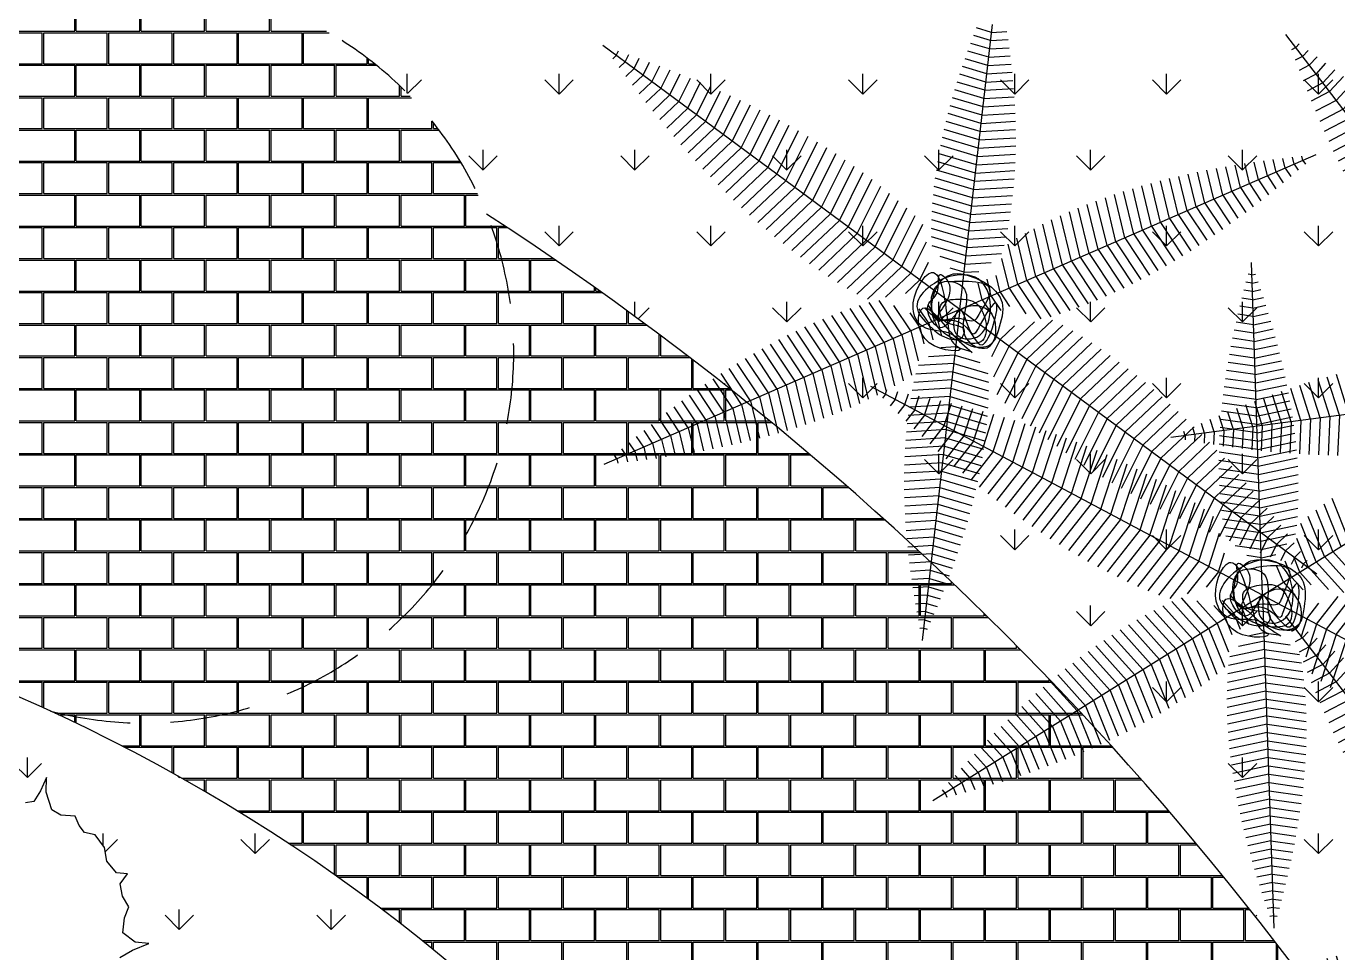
# Model space of a CAD drawing. Header units: millimetres. Extents: x 5728 to 12128, y -948 to 8052.
# Drawn here: x 7902 to 8522, y 348 to 786 of the extents above; entities that cross this region are included whole.
import ezdxf

# ---------------------------------------------------------------- set-up
doc = ezdxf.new("R2010")
doc.units = ezdxf.units.MM
doc.header["$MEASUREMENT"] = 0
doc.linetypes.add('DASHED', pattern=[19.05, 12.7, -6.35])
for name, color, linetype in [('003 - 0.250 Color', 3, 'Continuous'), ('005 - 0.350 Color', 5, 'Continuous'), ('030 - 0.500 Color', 30, 'Continuous'), ('084 - 0.250 Color', 84, 'Continuous'), ('104 - 0.250 Color', 104, 'Continuous'), ('252 - 0.150 Color', 252, 'Continuous')]:
    doc.layers.add(name, color=color, linetype=linetype)
pattern_1 = [(90, (0, 0), (-35.921, 35.921), [9.525, -62.317]), (45, (0, 0), (-35.92102, 35.92102), [9.525, -41.275]), (135, (0, 0), (-35.92102, -35.92102), [9.525, -41.275])]
pattern_2 = [(0, (0, 0), (15.36, 15.36), [30, -0.72]), (0, (-15.36, 0.72), (15.36, 15.36), [30, -0.72]), (90, (0, 0), (-15.36, 15.36), [-16.08, 14.64]), (90, (-0.72, 0), (-15.36, 15.36), [-16.08, 14.64])]

# ---------------------------------------------------------------- blocks, each defined once
blk = doc.blocks.new('Coqueiro')
at = {"layer": '104 - 0.250 Color', "ltscale": 2.5}
for p, q in [((27820.34, 18554.03), (27820.34, 18694.03)), ((27820.34, 18554.03), (27714.25, 18615.28)), ((27820.34, 18554.03), (27911.27, 18606.53)), ((27905.61, 18603.26), (27904.95, 18605.09)), ((27907.89, 18604.57), (27907.49, 18605.67)), ((27891.97, 18595.39), (27889.85, 18601.22)), ((27894.25, 18596.7), (27892.35, 18601.92)), ((27896.52, 18598.01), (27894.85, 18602.59)), ((27898.79, 18599.32), (27897.36, 18603.25)), ((27901.07, 18600.64), (27899.88, 18603.88)), ((27903.34, 18601.95), (27902.41, 18604.5)), ((27903.34, 18601.95), (27905.08, 18599.87)), ((27905.61, 18603.26), (27906.87, 18601.77)), ((27907.89, 18604.57), (27908.64, 18603.68)), ((27880.61, 18588.82), (27877.5, 18597.35)), ((27882.88, 18590.14), (27879.95, 18598.18)), ((27885.15, 18591.45), (27882.41, 18598.98)), ((27887.43, 18592.76), (27884.88, 18599.75)), ((27889.7, 18594.07), (27887.36, 18600.5)), ((27894.25, 18596.7), (27897.82, 18592.44)), ((27896.52, 18598.01), (27899.66, 18594.28)), ((27898.79, 18599.32), (27901.48, 18596.12)), ((27901.07, 18600.64), (27903.29, 18597.99)), ((27869.24, 18582.26), (27865.41, 18592.78)), ((27871.51, 18583.57), (27867.81, 18593.76)), ((27873.79, 18584.89), (27870.21, 18594.7)), ((27876.06, 18586.2), (27872.63, 18595.62)), ((27878.33, 18587.51), (27875.06, 18596.5)), ((27887.43, 18592.76), (27892.21, 18587.06)), ((27889.7, 18594.07), (27894.09, 18588.84)), ((27891.97, 18595.39), (27895.96, 18590.63)), ((27860.15, 18577.01), (27855.96, 18588.52)), ((27862.42, 18578.32), (27858.3, 18589.64)), ((27864.69, 18579.64), (27860.66, 18590.72)), ((27866.97, 18580.95), (27863.03, 18591.77)), ((27880.61, 18588.82), (27886.44, 18581.87)), ((27882.88, 18590.14), (27888.38, 18583.58)), ((27885.15, 18591.45), (27890.3, 18585.31)), ((27820.34, 18583.82), (27836.12, 18586.6)), ((27853.33, 18573.07), (27849.02, 18584.91)), ((27855.6, 18574.39), (27851.32, 18586.16)), ((27857.87, 18575.7), (27853.63, 18587.36)), ((27873.79, 18584.89), (27880.5, 18576.88)), ((27876.06, 18586.2), (27882.5, 18578.52)), ((27878.33, 18587.51), (27884.48, 18580.18)), ((27797.77, 18567.06), (27802.56, 18580.24)), ((27820.34, 18580.32), (27804.93, 18583.03)), ((27820.34, 18580.32), (27804.93, 18583.03)), ((27820.34, 18580.32), (27835.75, 18583.03)), ((27820.34, 18580.32), (27835.75, 18583.03)), ((27846.51, 18569.14), (27842.22, 18580.92)), ((27848.78, 18570.45), (27844.47, 18582.3)), ((27851.05, 18571.76), (27846.74, 18583.63)), ((27866.97, 18580.95), (27874.37, 18572.13)), ((27869.24, 18582.26), (27876.44, 18573.69)), ((27871.51, 18583.57), (27878.48, 18575.27)), ((27800.42, 18565.53), (27805.1, 18578.39)), ((27800.42, 18565.53), (27805.1, 18578.39)), ((27803.07, 18564), (27807.53, 18576.25)), ((27820.34, 18576.82), (27805.66, 18579.4)), ((27820.34, 18576.82), (27835.02, 18579.4)), ((27839.69, 18565.2), (27835.58, 18576.49)), ((27841.96, 18566.51), (27837.77, 18578.02)), ((27844.23, 18567.82), (27839.99, 18579.49)), ((27860.15, 18577.01), (27868.02, 18567.63)), ((27862.42, 18578.32), (27870.16, 18569.1)), ((27864.69, 18579.64), (27872.28, 18570.6)), ((27820.34, 18573.32), (27809.5, 18575.23)), ((27820.34, 18573.32), (27831.18, 18575.23)), ((27835.14, 18562.57), (27831.32, 18573.08)), ((27837.41, 18563.89), (27833.4, 18574.91)), ((27837.41, 18563.89), (27833.4, 18574.91)), ((27853.33, 18573.07), (27861.43, 18563.42)), ((27855.6, 18574.39), (27863.65, 18564.79)), ((27857.87, 18575.7), (27865.85, 18566.2)), ((27792.46, 18570.12), (27783.15, 18559.02)), ((27795.12, 18568.59), (27785.93, 18557.65)), ((27805.72, 18562.47), (27809.02, 18571.52)), ((27820.34, 18569.82), (27814.23, 18570.89)), ((27820.34, 18569.82), (27826.45, 18570.89)), ((27832.87, 18561.26), (27830.04, 18569.02)), ((27844.23, 18567.82), (27852.22, 18558.31)), ((27846.51, 18569.14), (27854.57, 18559.53)), ((27848.78, 18570.45), (27856.89, 18560.79)), ((27851.05, 18571.76), (27859.17, 18562.09)), ((27797.77, 18567.06), (27788.76, 18556.32)), ((27800.42, 18565.53), (27791.62, 18555.04)), ((27800.42, 18565.53), (27791.62, 18555.04)), ((27803.07, 18564), (27794.69, 18554.01)), ((27808.38, 18560.94), (27810.23, 18566.03)), ((27811.03, 18559.4), (27812.88, 18564.5)), ((27830.59, 18559.95), (27829, 18564.32)), ((27837.41, 18563.89), (27844.96, 18554.9)), ((27837.41, 18563.89), (27844.96, 18554.9)), ((27839.69, 18565.2), (27847.41, 18555.99)), ((27841.96, 18566.51), (27849.83, 18557.13)), ((27805.72, 18562.47), (27799.53, 18555.09)), ((27808.38, 18560.94), (27804.89, 18556.78)), ((27813.68, 18557.87), (27815.54, 18562.97)), ((27830.59, 18559.95), (27833.58, 18556.39)), ((27832.87, 18561.26), (27838.18, 18554.93)), ((27835.14, 18562.57), (27842.33, 18554.01)), ((27811.03, 18559.4), (27807.54, 18555.25)), ((27813.68, 18557.87), (27810.19, 18553.72)), ((27820.34, 18554.03), (27729.41, 18501.53)), ((27800.99, 18542.86), (27793.27, 18552.06)), ((27803.27, 18544.17), (27795.72, 18553.16)), ((27803.27, 18544.17), (27795.72, 18553.16)), ((27805.54, 18545.48), (27798.35, 18554.05)), ((27807.81, 18546.8), (27802.5, 18553.12)), ((27810.09, 18548.11), (27807.1, 18551.67)), ((27820.34, 18554.03), (27926.43, 18492.78)), ((27820.34, 18554.03), (27820.34, 18414.03)), ((27827, 18550.18), (27830.49, 18554.34)), ((27829.65, 18548.65), (27833.14, 18552.81)), ((27832.3, 18547.12), (27835.79, 18551.28)), ((27834.96, 18545.59), (27841.15, 18552.97)), ((27837.61, 18544.06), (27845.99, 18554.05)), ((27840.26, 18542.53), (27849.06, 18553.01)), ((27840.26, 18542.53), (27849.06, 18553.01)), ((27842.91, 18541), (27851.92, 18551.74)), ((27791.9, 18537.61), (27783.79, 18547.27)), ((27794.17, 18538.92), (27786.11, 18548.53)), ((27796.45, 18540.23), (27788.46, 18549.75)), ((27798.72, 18541.55), (27790.85, 18550.93)), ((27810.09, 18548.11), (27811.68, 18543.74)), ((27827, 18550.18), (27825.14, 18545.09)), ((27829.65, 18548.65), (27827.8, 18543.55)), ((27832.3, 18547.12), (27830.45, 18542.02)), ((27845.56, 18539.47), (27854.75, 18550.41)), ((27848.22, 18537.93), (27857.53, 18549.03)), ((27850.87, 18536.4), (27860.27, 18547.61)), ((27785.08, 18533.67), (27777.03, 18543.27)), ((27787.35, 18534.98), (27779.25, 18544.64)), ((27789.63, 18536.3), (27781.51, 18545.97)), ((27803.27, 18544.17), (27807.28, 18533.15)), ((27803.27, 18544.17), (27807.28, 18533.15)), ((27805.54, 18545.48), (27809.36, 18534.98)), ((27807.81, 18546.8), (27810.64, 18539.03)), ((27834.96, 18545.59), (27831.66, 18536.54)), ((27837.61, 18544.06), (27833.15, 18531.81)), ((27853.52, 18534.87), (27862.98, 18546.14)), ((27856.17, 18533.34), (27865.64, 18544.63)), ((27858.83, 18531.81), (27868.27, 18543.07)), ((27778.26, 18529.73), (27770.52, 18538.96)), ((27780.53, 18531.05), (27772.66, 18540.43)), ((27782.81, 18532.36), (27774.83, 18541.86)), ((27794.17, 18538.92), (27798.46, 18527.14)), ((27796.45, 18540.23), (27800.69, 18528.56)), ((27798.72, 18541.55), (27802.91, 18530.04)), ((27800.99, 18542.86), (27805.1, 18531.57)), ((27840.26, 18542.53), (27835.58, 18529.67)), ((27840.26, 18542.53), (27835.58, 18529.67)), ((27842.91, 18541), (27838.12, 18527.82)), ((27845.56, 18539.47), (27840.68, 18526.04)), ((27861.48, 18530.28), (27870.87, 18541.47)), ((27864.13, 18528.75), (27873.43, 18539.83)), ((27773.71, 18527.11), (27766.31, 18535.93)), ((27775.99, 18528.42), (27768.4, 18537.46)), ((27787.35, 18534.98), (27791.66, 18523.14)), ((27789.63, 18536.3), (27793.94, 18524.43)), ((27791.9, 18537.61), (27796.21, 18525.76)), ((27820.34, 18534.74), (27809.5, 18532.83)), ((27820.34, 18538.24), (27814.23, 18537.16)), ((27820.34, 18538.24), (27826.45, 18537.16)), ((27820.34, 18534.74), (27831.18, 18532.83)), ((27848.22, 18537.93), (27843.26, 18524.32)), ((27850.87, 18536.4), (27845.87, 18522.66)), ((27853.52, 18534.87), (27848.49, 18521.05)), ((27866.78, 18527.22), (27875.96, 18538.16)), ((27869.43, 18525.68), (27878.46, 18536.45)), ((27872.09, 18524.15), (27880.93, 18534.7)), ((27766.89, 18523.17), (27760.18, 18531.17)), ((27769.17, 18524.48), (27762.2, 18532.79)), ((27771.44, 18525.8), (27764.24, 18534.37)), ((27780.53, 18531.05), (27784.72, 18519.54)), ((27782.81, 18532.36), (27787.05, 18520.7)), ((27785.08, 18533.67), (27789.36, 18521.9)), ((27820.34, 18531.24), (27805.66, 18528.65)), ((27820.34, 18531.24), (27835.02, 18528.65)), ((27856.17, 18533.34), (27851.13, 18519.5)), ((27858.83, 18531.81), (27853.8, 18518)), ((27874.74, 18522.62), (27883.37, 18532.91)), ((27877.39, 18521.09), (27885.79, 18531.1)), ((27762.35, 18520.55), (27756.2, 18527.87)), ((27764.62, 18521.86), (27758.18, 18529.54)), ((27773.71, 18527.11), (27777.65, 18516.29)), ((27775.99, 18528.42), (27780.02, 18517.33)), ((27778.26, 18529.73), (27782.38, 18518.42)), ((27820.34, 18527.74), (27804.93, 18525.02)), ((27820.34, 18527.74), (27804.93, 18525.02)), ((27820.34, 18527.74), (27835.75, 18525.02)), ((27820.34, 18527.74), (27835.75, 18525.02)), ((27861.48, 18530.28), (27856.48, 18516.55)), ((27864.13, 18528.75), (27859.18, 18515.14)), ((27866.78, 18527.22), (27861.9, 18513.79)), ((27880.04, 18519.56), (27888.17, 18529.25)), ((27882.7, 18518.03), (27890.53, 18527.37)), ((27755.53, 18516.61), (27750.38, 18522.75)), ((27757.8, 18517.92), (27752.3, 18524.48)), ((27760.07, 18519.23), (27754.24, 18526.19)), ((27766.89, 18523.17), (27770.47, 18513.35)), ((27769.17, 18524.48), (27772.87, 18514.3)), ((27771.44, 18525.8), (27775.27, 18515.28)), ((27820.34, 18524.24), (27804.56, 18521.46)), ((27820.34, 18524.24), (27836.12, 18521.46)), ((27869.43, 18525.68), (27864.63, 18512.48)), ((27872.09, 18524.15), (27867.38, 18511.22)), ((27874.74, 18522.62), (27870.14, 18510)), ((27885.35, 18516.5), (27892.86, 18525.45)), ((27888, 18514.97), (27895.17, 18523.51)), ((27750.98, 18513.98), (27746.59, 18519.22)), ((27753.25, 18515.3), (27748.47, 18520.99)), ((27760.07, 18519.23), (27763.18, 18510.7)), ((27762.35, 18520.55), (27765.62, 18511.56)), ((27764.62, 18521.86), (27768.05, 18512.44)), ((27820.34, 18520.74), (27804.26, 18517.91)), ((27820.34, 18520.74), (27836.42, 18517.91)), ((27877.39, 18521.09), (27872.92, 18508.82)), ((27880.04, 18519.56), (27875.72, 18507.68)), ((27890.65, 18513.43), (27897.46, 18521.55)), ((27893.3, 18511.9), (27899.72, 18519.55)), ((27746.43, 18511.36), (27742.86, 18515.61)), ((27748.71, 18512.67), (27744.72, 18517.43)), ((27750.98, 18513.98), (27753.32, 18507.56)), ((27753.25, 18515.3), (27755.8, 18508.31)), ((27755.53, 18516.61), (27758.27, 18509.08)), ((27757.8, 18517.92), (27760.73, 18509.88)), ((27820.34, 18517.24), (27804.03, 18514.37)), ((27820.34, 18517.24), (27836.65, 18514.37)), ((27882.7, 18518.03), (27878.53, 18506.57)), ((27885.35, 18516.5), (27881.35, 18505.51)), ((27888, 18514.97), (27884.18, 18504.48)), ((27895.96, 18510.37), (27901.97, 18517.53)), ((27898.61, 18508.84), (27904.19, 18515.49)), ((27739.61, 18507.42), (27737.39, 18510.07)), ((27741.89, 18508.73), (27739.2, 18511.93)), ((27744.16, 18510.05), (27741.02, 18513.78)), ((27744.16, 18510.05), (27745.83, 18505.46)), ((27746.43, 18511.36), (27748.33, 18506.14)), ((27748.71, 18512.67), (27750.83, 18506.84)), ((27820.34, 18510.24), (27803.78, 18507.32)), ((27820.34, 18513.74), (27803.87, 18510.84)), ((27820.34, 18513.74), (27836.8, 18510.84)), ((27820.34, 18510.24), (27836.9, 18507.32)), ((27890.65, 18513.43), (27887.03, 18503.48)), ((27893.3, 18511.9), (27889.89, 18502.52)), ((27895.96, 18510.37), (27892.76, 18501.59)), ((27901.26, 18507.31), (27906.39, 18513.42)), ((27903.91, 18505.78), (27908.57, 18511.33)), ((27735.07, 18504.8), (27733.81, 18506.29)), ((27737.34, 18506.11), (27735.59, 18508.19)), ((27737.34, 18506.11), (27738.27, 18503.56)), ((27739.61, 18507.42), (27740.79, 18504.17)), ((27741.89, 18508.73), (27743.31, 18504.81)), ((27820.34, 18506.74), (27803.76, 18503.82)), ((27820.34, 18506.74), (27836.92, 18503.82)), ((27898.61, 18508.84), (27895.64, 18500.69)), ((27901.26, 18507.31), (27898.53, 18499.82)), ((27903.91, 18505.78), (27901.44, 18498.97)), ((27906.56, 18504.25), (27910.73, 18509.21)), ((27909.22, 18502.72), (27912.87, 18507.07)), ((27732.79, 18503.48), (27732.04, 18504.38)), ((27732.79, 18503.48), (27733.19, 18502.38)), ((27735.07, 18504.8), (27735.73, 18502.96)), ((27820.34, 18503.24), (27803.8, 18500.32)), ((27820.34, 18503.24), (27836.88, 18500.32)), ((27906.56, 18504.25), (27904.35, 18498.16)), ((27909.22, 18502.72), (27907.27, 18497.37)), ((27911.87, 18501.18), (27915, 18504.92)), ((27914.52, 18499.65), (27917.11, 18502.74)), ((27820.34, 18499.74), (27803.89, 18496.84)), ((27820.34, 18499.74), (27836.79, 18496.84)), ((27911.87, 18501.18), (27910.2, 18496.6)), ((27914.52, 18499.65), (27913.14, 18495.86)), ((27917.17, 18498.12), (27916.09, 18495.15)), ((27917.17, 18498.12), (27919.21, 18500.55)), ((27919.83, 18496.59), (27921.29, 18498.33)), ((27820.34, 18496.24), (27804.05, 18493.37)), ((27820.34, 18496.24), (27836.63, 18493.37)), ((27919.83, 18496.59), (27919.05, 18494.45)), ((27922.48, 18495.06), (27922.01, 18493.78)), ((27922.48, 18495.06), (27923.35, 18496.1)), ((27820.34, 18492.74), (27804.26, 18489.91)), ((27820.34, 18489.24), (27804.53, 18486.45)), ((27820.34, 18492.74), (27836.42, 18489.91)), ((27820.34, 18489.24), (27836.15, 18486.45)), ((27820.34, 18485.74), (27804.85, 18483.01)), ((27820.34, 18485.74), (27835.83, 18483.01)), ((27820.34, 18482.24), (27805.22, 18479.57)), ((27820.34, 18482.24), (27835.46, 18479.57)), ((27820.34, 18478.74), (27805.64, 18476.15)), ((27820.34, 18478.74), (27835.04, 18476.15)), ((27820.34, 18475.24), (27806.11, 18472.73)), ((27820.34, 18475.24), (27834.57, 18472.73)), ((27820.34, 18471.74), (27806.62, 18469.32)), ((27820.34, 18471.74), (27834.06, 18469.32)), ((27820.34, 18468.24), (27807.18, 18465.92)), ((27820.34, 18464.74), (27807.78, 18462.53)), ((27820.34, 18468.24), (27833.5, 18465.92)), ((27820.34, 18464.74), (27832.9, 18462.53)), ((27820.34, 18461.24), (27808.42, 18459.14)), ((27820.34, 18461.24), (27832.26, 18459.14)), ((27820.34, 18457.74), (27809.1, 18455.76)), ((27820.34, 18457.74), (27831.58, 18455.76)), ((27820.34, 18454.24), (27809.82, 18452.39)), ((27820.34, 18454.24), (27830.86, 18452.39)), ((27820.34, 18450.74), (27810.57, 18449.02)), ((27820.34, 18450.74), (27830.11, 18449.02)), ((27820.34, 18447.24), (27811.36, 18445.66)), ((27820.34, 18443.74), (27812.19, 18442.3)), ((27820.34, 18447.24), (27829.31, 18445.66)), ((27820.34, 18443.74), (27828.49, 18442.3)), ((27820.34, 18440.24), (27813.05, 18438.95)), ((27820.34, 18440.24), (27827.63, 18438.95)), ((27820.34, 18436.74), (27813.94, 18435.61)), ((27820.34, 18436.74), (27826.74, 18435.61)), ((27820.34, 18433.24), (27814.85, 18432.27)), ((27820.34, 18433.24), (27825.83, 18432.27)), ((27820.34, 18429.74), (27815.8, 18428.94)), ((27820.34, 18429.74), (27824.88, 18428.94)), ((27820.34, 18426.24), (27816.78, 18425.61)), ((27820.34, 18426.24), (27823.9, 18425.61)), ((27820.34, 18422.74), (27817.78, 18422.29)), ((27820.34, 18419.24), (27818.8, 18418.97)), ((27820.34, 18422.74), (27822.9, 18422.29)), ((27820.34, 18419.24), (27821.87, 18418.97))]:
    blk.add_line(p, q, dxfattribs=at)
blk.add_spline([(27815.34, 18545.99), (27812.21, 18549.89), (27809.28, 18557.33), (27818.06, 18559.73), (27820.34, 18559.73), (27822.81, 18555.45), (27827, 18550.18), (27817.88, 18543.83), (27814.07, 18550.41), (27826.56, 18561.18), (27824.93, 18568.05), (27815.54, 18562.97), (27820.61, 18554.18), (27828.74, 18552.26), (27825.14, 18545.09), (27820.34, 18545.09), (27815.16, 18542.38), (27816.07, 18546.72), (27827, 18550.18), (27823.67, 18555.95), (27825.11, 18566.24), (27811.96, 18561.95), (27820.34, 18561.95), (27824.03, 18562.08), (27820.34, 18554.03), (27826.74, 18556.66), (27825.11, 18562.8), (27809.37, 18555.03), (27820.95, 18541.84), (27827.65, 18542.56), (27830.18, 18549.43), (27830.18, 18555.21), (27826.74, 18559.73), (27824.93, 18559.19), (27826.2, 18552.14), (27822.4, 18548.34), (27818.06, 18551.6), (27815.7, 18557.2), (27824.57, 18565.33), (27828.01, 18560.82), (27828.91, 18557.92), (27829.09, 18552.68), (27823.12, 18545.27), (27812.99, 18545.27), (27810.28, 18549.43), (27810.64, 18563.35), (27818.6, 18567.68), (27823.12, 18568.41), (27827.1, 18564.79), (27828.37, 18555.75), (27831.63, 18547.8), (27828.91, 18542.02), (27816.25, 18539.85), (27826.74, 18554.13), (27830.18, 18559.55), (27830.18, 18561), (27834.52, 18552.5), (27826.92, 18544.37), (27827.83, 18555.94), (27828.91, 18565.15)], degree=3, dxfattribs=at)

msp = doc.modelspace()

# ---------------------------------------------------------------- hatches: boundary and pattern name
at = {"layer": '003 - 0.250 Color', "ltscale": 2.5}
h = msp.add_hatch(dxfattribs=at)
h.set_pattern_fill('GRASS', color=256, scale=2, style=0)
h.set_pattern_definition(pattern_1)
h.paths.add_polyline_path([(8378.23, 952.28), (8378.23, 787.28), (8163.23, 787.28), (8038.23, 787.28, -0.178785), (8119.87, 697.6, -0.13012), (8636.68, 127.28), (8728.23, 127.28), (8728.23, 1302.28), (8473.23, 1302.28), (8413.23, 1302.28), (8378.23, 1302.28), (8378.23, 1152.28)])
h.paths.add_polyline_path([(8402.39, 1284.62), (8488.94, 1284.62), (8488.94, 1300.2), (8402.39, 1300.2)], flags=24)
h = msp.add_hatch(dxfattribs=at)
h.set_pattern_fill('GRASS', color=256, scale=2, style=0)
h.set_pattern_definition(pattern_1)
h.paths.add_polyline_path([(7628.23, 537.28, 0.242571), (6969.7, 127.28), (8286.77, 127.28, 0.242571)])
h.paths.add_polyline_path([(7532.25, 283.39), (7538.15, 290.1), (7535.56, 294.88), (7528.97, 298.38), (7524.47, 301.62), (7524.57, 317.87), (7523.99, 323.27), (7520.07, 325.02), (7517.19, 332.49), (7521.24, 335.26), (7523.19, 338.3), (7524.45, 347.65), (7525.49, 353.38), (7533.77, 361.03), (7533.9, 365.54), (7527.92, 372.97), (7523.23, 378.01), (7530.3, 373.91), (7537.27, 370.71), (7541.66, 372.28), (7545.81, 377.06), (7546.98, 382.4), (7542.59, 388.44), (7536.57, 392.75), (7536.24, 399.57), (7533.36, 408.13), (7524.29, 410.05), (7516.73, 407.32), (7523.88, 415), (7528.84, 422.11), (7528.07, 429.35), (7524.49, 432.68), (7524.69, 440.97), (7530.42, 448.01), (7532.57, 458.39), (7537.24, 462.51), (7538.46, 469.2), (7544.92, 471.65), (7537.24, 484.02), (7546.58, 477.92), (7552.03, 481.97), (7555.2, 490.75), (7558.41, 496.88), (7578.53, 499.64), (7585.11, 501.33), (7586.57, 506.48), (7595.31, 511.38), (7599.46, 506.86), (7603.56, 504.99), (7615.35, 505.09), (7622.63, 504.82), (7633.56, 495.94), (7639.17, 496.58), (7647.3, 505.3), (7652.7, 511.99), (7648.88, 502.52), (7646.16, 493.32), (7647.48, 490.83), (7651.03, 490.54), (7655.36, 490.81), (7657.95, 493.37), (7658.15, 495.8), (7661.45, 498.3), (7665.99, 498.24), (7670.73, 500.63), (7673.79, 500.08), (7676.79, 501.68), (7679.76, 499.91), (7682.22, 506.77), (7682.73, 501.21), (7686.01, 500.33), (7690.43, 501.82), (7693.83, 502.47), (7701.17, 495.45), (7703.87, 493.39), (7706.35, 494.42), (7710.98, 492.52), (7710.5, 489.49), (7711.04, 487.3), (7714.74, 482.72), (7716.9, 479.79), (7716.82, 472.74), (7718.81, 470.74), (7724.76, 470.27), (7729.06, 470.24), (7724.16, 468.79), (7719.71, 466.99), (7718.54, 464.33), (7718.94, 460.31), (7717.13, 458.61), (7715.58, 451.07), (7716.64, 449.45), (7715.64, 448.92), (7714, 446.29), (7712.69, 444.86), (7709.08, 444.54), (7712.3, 439.99), (7708.1, 441.24), (7706.86, 440.73), (7706.43, 438.31), (7702.6, 435.24), (7700.48, 432.65), (7696.39, 432.36), (7693.11, 430.17), (7687.76, 429.06), (7684.22, 429.65), (7680.79, 428.7), (7679.74, 427.55), (7678.21, 420.31), (7676.66, 427.8), (7674.63, 428.53), (7674.63, 427.03), (7676.06, 420.49), (7671.43, 413.73), (7670.78, 405.86), (7665.86, 396.1), (7660.54, 391.28), (7657.78, 384.73), (7658.27, 381.67), (7667.7, 370.27), (7654.04, 377.14), (7640.18, 368.54), (7635.18, 364.07), (7630.37, 363.27), (7635.4, 351.78), (7638.37, 347.32), (7638.53, 340.1), (7637.6, 333.47), (7639.23, 329.88), (7645, 328.17), (7651.92, 327.37), (7645.29, 325.47), (7637.96, 320.54), (7636.83, 315.71), (7638.37, 309.11), (7634.56, 306.05), (7632.23, 302.7), (7632.58, 297.59), (7628.06, 291.51), (7622.16, 288.71), (7618.26, 282.63), (7619.23, 277.53), (7613.83, 279.55), (7608.54, 276.76), (7604.45, 272.49), (7599.01, 273), (7591.91, 271.69), (7589.35, 264.73), (7590.65, 258.43), (7585.39, 264.97), (7580.32, 269.7), (7574.5, 269.91), (7571.45, 267.46), (7564.92, 268.56), (7559.99, 273.9), (7552.01, 276.78), (7549.28, 280.95), (7544.13, 282.68), (7542.92, 288.07)], flags=16)
h.paths.add_polyline_path([(7430.76, 277.6), (7427.22, 285.46), (7419.82, 293.66), (7413.64, 294.2), (7405.76, 291.12), (7401.29, 295.29), (7396.74, 297.58), (7390.48, 296.24), (7382.14, 300.75), (7377.63, 307.56), (7369.42, 311.3), (7363.28, 309.2), (7364.82, 316.23), (7363.31, 318.32), (7357.2, 321.39), (7346.11, 314.51), (7342.11, 310.94), (7334.99, 309.75), (7328.29, 309.74), (7324.98, 307.61), (7324.1, 301.65), (7324.3, 294.69), (7321.47, 300.98), (7315.55, 307.54), (7310.61, 307.97), (7304.3, 305.51), (7300.72, 308.84), (7297.08, 310.67), (7292.07, 309.6), (7285.4, 313.21), (7281.79, 318.66), (7275.23, 321.65), (7270.31, 319.97), (7271.55, 325.6), (7268.04, 330.43), (7263.22, 333.87), (7262.96, 339.33), (7260.65, 346.18), (7253.4, 347.72), (7247.35, 345.54), (7253.07, 351.67), (7257.04, 357.37), (7256.42, 363.16), (7253.56, 365.82), (7253.72, 372.45), (7258.3, 378.09), (7260.02, 386.39), (7263.76, 389.68), (7264.73, 395.04), (7269.9, 397), (7263.75, 406.9), (7271.23, 402.01), (7275.59, 405.25), (7278.12, 412.28), (7280.69, 417.18), (7296.79, 419.39), (7302.05, 420.74), (7303.22, 424.86), (7310.21, 428.78), (7313.53, 425.17), (7316.82, 423.67), (7326.25, 423.75), (7332.07, 423.54), (7340.82, 416.43), (7345.3, 416.94), (7351.8, 423.92), (7356.13, 429.27), (7353.07, 421.69), (7350.9, 414.33), (7353.08, 410.22), (7358.51, 406.72), (7358.73, 403.96), (7362.76, 405.49), (7355.08, 417.86), (7364.43, 411.75), (7369.87, 415.81), (7373.04, 424.58), (7376.25, 430.72), (7396.37, 433.48), (7402.95, 435.16), (7404.67, 441.21), (7402.41, 441.7), (7398.63, 440.33), (7402.21, 444.17), (7404.69, 447.72), (7404.3, 451.34), (7402.51, 453.01), (7402.61, 457.15), (7405.47, 460.67), (7406.55, 465.86), (7408.89, 467.92), (7409.49, 471.27), (7412.73, 472.49), (7408.88, 478.68), (7413.56, 475.63), (7416.28, 477.65), (7417.87, 482.04), (7419.47, 485.11), (7429.53, 486.49), (7432.82, 487.33), (7433.55, 489.91), (7437.92, 492.36), (7439.99, 490.1), (7442.05, 489.16), (7447.94, 489.21), (7451.58, 489.08), (7457.05, 484.64), (7459.85, 484.96), (7463.91, 489.32), (7466.62, 492.66), (7464.71, 487.93), (7463.35, 483.33), (7464.71, 480.75), (7468.1, 478.57), (7468.31, 476.1), (7473.25, 470.19), (7475.18, 470.02), (7474.98, 468.91), (7476.01, 465.99), (7476.32, 464.07), (7474.33, 461.04), (7479.9, 460.74), (7476.3, 458.22), (7475.93, 456.94), (7477.56, 455.09), (7477.58, 450.19), (7478.29, 446.91), (7475.98, 443.53), (7475.65, 439.6), (7473.2, 434.72), (7470.54, 432.31), (7469.15, 429.04), (7469.4, 427.5), (7474.12, 421.81), (7467.29, 425.24), (7465.58, 424.18), (7466.73, 422.01), (7473.52, 417.64), (7473.93, 412.7), (7483.81, 400.88), (7487.67, 400.54), (7487.26, 398.32), (7489.34, 392.47), (7489.95, 388.64), (7485.97, 382.58), (7497.1, 381.98), (7489.91, 376.95), (7489.18, 374.37), (7492.43, 370.69), (7492.48, 360.87), (7493.9, 354.33), (7489.27, 347.57), (7488.62, 339.7), (7483.71, 329.94), (7478.38, 325.12), (7475.62, 318.57), (7476.11, 315.51), (7485.54, 304.11), (7471.88, 310.97), (7458.03, 302.38), (7453.03, 297.91), (7444.13, 296.43), (7435.75, 296.41), (7431.61, 293.76), (7430.51, 286.3)], flags=16)
h.paths.add_polyline_path([(7580.75, 326.86), (7581.17, 328.68), (7582.61, 326.89)], flags=0)
h.paths.add_polyline_path([(7423.55, 359.31), (7422.82, 363.91), (7427.45, 363.5)], flags=0)
h.paths.add_polyline_path([(7699.25, 311.53), (7702.98, 315.03), (7706.15, 318.63), (7706, 321.53), (7703.84, 324.94), (7704.69, 327.27), (7702.7, 334.71), (7701.02, 335.68), (7701.67, 336.6), (7701.96, 339.69), (7702.49, 341.55), (7705.57, 343.47), (7700.65, 346.08), (7704.97, 346.85), (7705.84, 347.86), (7705.14, 350.22), (7707.19, 354.68), (7707.92, 357.95), (7711.45, 360.04), (7713.4, 363.47), (7717.68, 366.86), (7721.11, 367.93), (7723.74, 370.32), (7724.16, 371.81), (7722.28, 378.96), (7727.03, 372.97), (7729.03, 373.22), (7728.9, 375.67), (7724.58, 382.49), (7726.29, 387.14), (7722.3, 402.02), (7718.94, 403.95), (7720.25, 405.8), (7720.83, 411.98), (7721.89, 415.71), (7728.05, 419.53), (7718.2, 424.77), (7726.85, 426.3), (7728.59, 428.33), (7727.19, 433.04), (7731.29, 441.96), (7732.75, 448.5), (7739.8, 452.68), (7743.7, 459.55), (7752.27, 466.33), (7759.12, 468.45), (7764.39, 473.23), (7765.23, 476.22), (7761.48, 490.53), (7770.98, 478.55), (7787.16, 480.51), (7793.58, 482.46), (7802.28, 480.05), (7809.88, 476.55), (7814.76, 477.21), (7818.89, 483.51), (7822.33, 491.5), (7822.23, 482.88), (7825.49, 472.33), (7830.86, 469.24), (7839.31, 468.71), (7841.61, 463.05), (7844.78, 459.06), (7851.02, 457.64), (7856.68, 450.04), (7857.91, 441.96), (7863.78, 435.11), (7870.23, 434.43), (7865.87, 428.7), (7866.36, 426.17), (7870.62, 420.81), (7883.57, 422.38), (7888.7, 423.94), (7895.66, 422.02), (7901.74, 419.21), (7905.64, 419.74), (7908.94, 424.78), (7911.7, 431.18), (7911.62, 424.28), (7914.22, 415.84), (7918.52, 413.36), (7925.28, 412.94), (7927.12, 408.41), (7929.66, 405.22), (7934.65, 404.08), (7939.18, 398), (7940.16, 391.54), (7944.86, 386.06), (7950.02, 385.52), (7946.53, 380.93), (7947.68, 375.07), (7950.59, 369.92), (7948.54, 364.86), (7947.75, 357.67), (7953.68, 353.22), (7960.08, 352.66), (7952.31, 349.5), (7946.31, 346.01), (7944.44, 340.49), (7945.91, 336.87), (7942.97, 330.92), (7936.44, 327.74), (7931.39, 320.93), (7926.61, 319.52), (7923.47, 315.08), (7917.96, 315.48), (7919.37, 303.91), (7914.64, 311.49), (7909.32, 310.38), (7904.07, 305.08), (7899.67, 301.71), (7884.14, 306.48), (7878.8, 307.48), (7876, 304.23), (7868.01, 303.62), (7866.52, 308.3), (7864.18, 311.04), (7855.59, 314.94), (7850.4, 317.58), (7845.46, 327.71), (7841.17, 329.14), (7832.34, 325.55), (7826.16, 322.51), (7832.12, 328.1), (7837.2, 333.86), (7836.95, 338.51), (7833.5, 343.97), (7834.45, 346.57), (7830.16, 346.88), (7831.92, 332.42), (7826.01, 341.89), (7819.36, 340.51), (7812.79, 333.88), (7807.3, 329.67), (7787.89, 335.64), (7781.21, 336.88), (7777.1, 332.11), (7778.95, 330.73), (7782.95, 330.38), (7778.09, 328.4), (7774.35, 326.22), (7773.17, 322.77), (7774.09, 320.51), (7772.26, 316.79), (7768.18, 314.8), (7765.02, 310.55), (7762.03, 309.67), (7760.07, 306.89), (7756.62, 307.14), (7757.5, 299.91), (7754.55, 304.65), (7751.23, 303.95), (7747.94, 300.64), (7745.19, 298.53), (7735.49, 301.52), (7732.15, 302.14), (7730.4, 300.11), (7725.41, 299.73), (7724.48, 302.65), (7723.01, 304.36), (7717.64, 306.8), (7714.4, 308.45), (7711.31, 314.79), (7708.63, 315.68), (7703.11, 313.43)], flags=16)
h.paths.add_polyline_path([(7313.97, 363.23), (7313.68, 365.07), (7315.53, 364.91)], flags=0)
h.paths.add_polyline_path([(7605.71, 425.48), (7604.98, 430.07), (7609.61, 429.66)], flags=0)
h.paths.add_polyline_path([(7441.24, 452.44), (7440.27, 451.39), (7440.09, 452.54)], flags=0)
h.paths.add_polyline_path([(7739.2, 337.34), (7740.53, 337.88), (7740.21, 336.76)], flags=0)
h.paths.add_polyline_path([(7681.77, 465.1), (7680.35, 465.22), (7681.13, 466.07)], flags=0)
h.paths.add_polyline_path([(7789.16, 412.2), (7794.46, 414.35), (7793.19, 409.87)], flags=0)
h.paths.add_polyline_path([(7890.08, 363.8), (7892.2, 364.66), (7891.7, 362.87)], flags=0)
at = {"layer": '252 - 0.150 Color', "ltscale": 2.5}
h = msp.add_hatch(dxfattribs=at)
h.set_pattern_fill('AR-B816C', color=256, scale=0.075591, style=0)
h.set_pattern_definition(pattern_2)
h.paths.add_polyline_path([(7218.23, 787.28, 0.155053), (7143.34, 712.28), (7403.23, 712.28), (7403.23, 787.28, -0.414214), (7418.23, 802.28), (7838.23, 802.28, -0.414214), (7853.23, 787.28), (7853.23, 712.28), (8113.12, 712.28, 0.155053), (8038.23, 787.28, 0.243902)])
h.paths.add_polyline_path([(8113.12, 712.28), (7853.23, 712.28), (7853.23, 637.28, -0.414214), (7838.23, 622.28), (7418.23, 622.28, -0.414214), (7403.23, 637.28), (7403.23, 712.28), (7143.34, 712.28, 0.648815), (7342.84, 462.56, -0.087795), (7628.23, 537.28, -0.087795), (7913.63, 462.56, 0.648815)])
h = msp.add_hatch(dxfattribs=at)
h.set_pattern_fill('AR-B816C', color=256, scale=0.075591, style=0)
h.set_pattern_definition(pattern_2)
h.paths.add_polyline_path([(8119.87, 697.6, -0.616486), (7913.63, 462.56, -0.151549), (8286.77, 127.28), (8636.68, 127.28, 0.13012)])

# ---------------------------------------------------------------- linework, layer by layer
at = {"layer": '005 - 0.350 Color', "linetype": 'DASHED', "ltscale": 3}
msp.add_arc((7957.66, 631.93), 175, 255.4268, 62.58608, dxfattribs=at)
at = {"layer": '030 - 0.500 Color', "ltscale": 2.5}
for centre, radius, start, end in [((7301.07, -563.7), 1503.77, 27.35477, 57.00937), ((7559.81, -306.49), 846.54, 30.82392, 85.36377)]:
    msp.add_arc(centre, radius, start, end, dxfattribs=at)
at = {"layer": '084 - 0.250 Color'}
msp.add_lwpolyline([(7946.31, 346.01), (7952.31, 349.5), (7960.08, 352.66), (7953.68, 353.22), (7947.75, 357.67), (7948.54, 364.86), (7950.59, 369.92), (7947.68, 375.07), (7946.53, 380.93), (7950.02, 385.52), (7944.86, 386.06), (7940.16, 391.54), (7939.18, 398), (7934.65, 404.08), (7929.66, 405.22), (7927.12, 408.41), (7925.28, 412.94), (7918.52, 413.36), (7914.22, 415.84), (7911.62, 424.28), (7911.7, 431.18), (7908.94, 424.78), (7905.64, 419.74), (7901.74, 419.21)], dxfattribs=at)
at = {"layer": '104 - 0.250 Color', "ltscale": 2.5}
for p, q in [((8343.73, 652.43), (8359.08, 787.28)), ((8358.2, 779.62), (8350.22, 781.99)), ((8358.65, 783.53), (8351.63, 785.61)), ((8358.65, 783.53), (8365.95, 783.98)), ((8343.73, 652.43), (8174.9, 777.33)), ((8357.76, 775.71), (8348.83, 778.35)), ((8357.76, 775.71), (8367.05, 776.28)), ((8358.2, 779.62), (8366.52, 780.13)), ((8181.19, 772.68), (8179.49, 771.07)), ((8181.19, 772.68), (8182.23, 774.77)), ((8185.41, 769.55), (8182.58, 766.87)), ((8185.41, 769.55), (8187.15, 773.05)), ((8189.63, 766.43), (8192.05, 771.29)), ((8193.85, 763.31), (8196.93, 769.5)), ((8356.87, 767.89), (8346.17, 771.05)), ((8357.31, 771.8), (8347.48, 774.71)), ((8357.31, 771.8), (8367.55, 772.42)), ((8189.63, 766.43), (8185.69, 762.7)), ((8193.85, 763.31), (8188.84, 758.55)), ((8198.07, 760.19), (8201.8, 767.67)), ((8202.29, 757.07), (8206.64, 765.8)), ((8206.51, 753.94), (8211.47, 763.88)), ((8355.98, 760.06), (8343.67, 763.71)), ((8356.42, 763.97), (8344.9, 767.39)), ((8356.42, 763.97), (8368.42, 764.71)), ((8356.87, 767.89), (8368, 768.57)), ((8198.07, 760.19), (8192.01, 754.44)), ((8202.29, 757.07), (8195.22, 750.35)), ((8210.73, 750.82), (8216.27, 761.93)), ((8214.95, 747.7), (8221.05, 759.93)), ((8219.17, 744.58), (8225.81, 757.89)), ((8355.53, 756.15), (8342.48, 760.02)), ((8355.53, 756.15), (8369.12, 756.98)), ((8355.98, 760.06), (8368.79, 760.85)), ((8206.51, 753.94), (8198.46, 746.3)), ((8210.73, 750.82), (8201.73, 742.27)), ((8223.39, 741.45), (8230.54, 755.8)), ((8227.62, 738.33), (8235.25, 753.65)), ((8231.84, 735.21), (8239.94, 751.46)), ((8354.64, 748.32), (8340.23, 752.59)), ((8355.09, 752.24), (8341.33, 756.31)), ((8355.09, 752.24), (8369.41, 753.11)), ((8214.95, 747.7), (8205.04, 738.29)), ((8219.17, 744.58), (8208.39, 734.34)), ((8236.06, 732.09), (8244.59, 749.21)), ((8240.28, 728.96), (8249.22, 746.91)), ((8244.5, 725.84), (8253.82, 744.54)), ((8353.75, 740.5), (8338.16, 745.12)), ((8354.2, 744.41), (8339.17, 748.86)), ((8354.2, 744.41), (8369.84, 745.37)), ((8354.64, 748.32), (8369.65, 749.24)), ((8223.39, 741.45), (8211.77, 730.42)), ((8227.62, 738.33), (8215.2, 726.54)), ((8248.72, 722.72), (8258.39, 742.12)), ((8252.94, 719.6), (8262.93, 739.64)), ((8353.31, 736.59), (8337.2, 741.36)), ((8353.75, 740.5), (8369.98, 741.49)), ((8231.84, 735.21), (8218.67, 722.71)), ((8236.06, 732.09), (8222.18, 718.91)), ((8257.16, 716.47), (8267.43, 737.09)), ((8261.38, 713.35), (8271.91, 734.47)), ((8352.42, 728.76), (8335.45, 733.79)), ((8352.86, 732.68), (8336.3, 737.58)), ((8352.86, 732.68), (8370.1, 733.73)), ((8353.31, 736.59), (8370.07, 737.61)), ((8240.28, 728.96), (8225.74, 715.16)), ((8244.5, 725.84), (8229.34, 711.46)), ((8265.6, 710.23), (8276.34, 731.78)), ((8269.82, 707.11), (8280.75, 729.02)), ((8274.04, 703.99), (8285.11, 726.19)), ((8351.52, 720.94), (8333.91, 726.15)), ((8351.97, 724.85), (8334.65, 729.98)), ((8351.97, 724.85), (8370, 725.96)), ((8352.42, 728.76), (8370.08, 729.85)), ((8248.72, 722.72), (8233, 707.8)), ((8252.94, 719.6), (8236.7, 704.18)), ((8278.26, 700.86), (8289.44, 723.28)), ((8282.48, 697.74), (8293.72, 720.29)), ((8351.08, 717.03), (8333.24, 722.31)), ((8343.73, 652.43), (8512.23, 725.72)), ((8351.52, 720.94), (8369.86, 722.06)), ((8472.26, 708.33), (8469.46, 719.97)), ((8476.47, 710.17), (8473.93, 720.73)), ((8480.68, 712), (8478.41, 721.45)), ((8484.89, 713.83), (8482.9, 722.13)), ((8489.11, 715.66), (8487.4, 722.77)), ((8493.32, 717.5), (8491.91, 723.38)), ((8497.53, 719.33), (8496.42, 723.95)), ((8501.74, 721.16), (8500.95, 724.48)), ((8501.74, 721.16), (8503.63, 718.31)), ((8505.96, 722.99), (8505.48, 724.98)), ((8505.96, 722.99), (8507.08, 721.29)), ((8257.16, 716.47), (8240.46, 700.62)), ((8261.38, 713.35), (8244.27, 697.11)), ((8286.7, 694.62), (8297.97, 717.22)), ((8290.92, 691.5), (8302.17, 714.06)), ((8350.19, 709.2), (8332.07, 714.57)), ((8350.63, 713.11), (8332.62, 718.45)), ((8350.63, 713.11), (8369.39, 714.26)), ((8351.08, 717.03), (8369.65, 718.16)), ((8446.98, 697.34), (8442.88, 714.4)), ((8451.19, 699.17), (8447.28, 715.45)), ((8455.41, 701.01), (8451.69, 716.45)), ((8459.62, 702.84), (8456.12, 717.4)), ((8463.83, 704.67), (8460.56, 718.3)), ((8468.04, 706.5), (8465, 719.16)), ((8484.89, 713.83), (8489.6, 706.71)), ((8489.11, 715.66), (8493.14, 709.57)), ((8493.32, 717.5), (8496.66, 712.45)), ((8497.53, 719.33), (8500.15, 715.37)), ((8265.6, 710.23), (8248.13, 693.65)), ((8295.14, 688.37), (8306.33, 710.82)), ((8299.37, 685.25), (8310.45, 707.48)), ((8349.74, 705.29), (8331.58, 710.67)), ((8350.19, 709.2), (8369.05, 710.36)), ((8425.92, 688.18), (8421.1, 708.25)), ((8430.13, 690.01), (8425.42, 709.61)), ((8434.34, 691.84), (8429.77, 710.89)), ((8438.55, 693.68), (8434.12, 712.12)), ((8442.77, 695.51), (8438.5, 713.29)), ((8472.26, 708.33), (8478.86, 698.36)), ((8476.47, 710.17), (8482.46, 701.11)), ((8480.68, 712), (8486.05, 703.89)), ((8269.82, 707.11), (8252.06, 690.25)), ((8274.04, 703.99), (8256.04, 686.9)), ((8303.59, 682.13), (8314.51, 704.05)), ((8348.85, 697.47), (8330.82, 702.81)), ((8349.3, 701.38), (8331.16, 706.75)), ((8349.3, 701.38), (8368.18, 702.53)), ((8349.74, 705.29), (8368.65, 706.45)), ((8409.07, 680.85), (8403.95, 702.16)), ((8413.28, 682.68), (8408.21, 703.79)), ((8417.49, 684.52), (8412.49, 705.35)), ((8421.7, 686.35), (8416.78, 706.84)), ((8455.41, 701.01), (8464.18, 687.76)), ((8459.62, 702.84), (8467.89, 690.35)), ((8463.83, 704.67), (8471.57, 692.98)), ((8468.04, 706.5), (8475.23, 695.65)), ((8278.26, 700.86), (8260.09, 683.62)), ((8282.48, 697.74), (8264.21, 680.39)), ((8307.81, 679.01), (8318.53, 700.52)), ((8312.03, 675.88), (8322.49, 696.88)), ((8312.03, 675.88), (8322.49, 696.88)), ((8347.96, 689.64), (8330.35, 694.86)), ((8348.41, 693.55), (8330.55, 698.84)), ((8348.85, 697.47), (8367.63, 698.62)), ((8392.22, 673.52), (8387.09, 694.86)), ((8396.43, 675.35), (8391.28, 696.81)), ((8400.64, 677.19), (8395.48, 698.67)), ((8404.85, 679.02), (8399.7, 700.46)), ((8442.77, 695.51), (8452.86, 680.26)), ((8446.98, 697.34), (8456.66, 682.71)), ((8451.19, 699.17), (8460.43, 685.21)), ((8286.7, 694.62), (8268.39, 677.23)), ((8290.92, 691.5), (8272.63, 674.14)), ((8316.25, 672.76), (8326.22, 692.77)), ((8347.52, 685.73), (8330.23, 690.85)), ((8347.96, 689.64), (8366.3, 690.76)), ((8348.41, 693.55), (8367, 694.69)), ((8383.79, 669.86), (8378.79, 690.7)), ((8388, 671.69), (8382.93, 692.82)), ((8430.13, 690.01), (8441.25, 673.21)), ((8434.34, 691.84), (8445.16, 675.51)), ((8438.55, 693.68), (8449.03, 677.86)), ((8295.14, 688.37), (8276.96, 671.11)), ((8299.37, 685.25), (8281.35, 668.15)), ((8320.47, 669.64), (8327.84, 684.42)), ((8347.07, 681.82), (8330.2, 686.81)), ((8347.07, 681.82), (8330.2, 686.81)), ((8346.63, 677.9), (8330.55, 682.66)), ((8347.07, 681.82), (8364.64, 682.89)), ((8347.07, 681.82), (8364.64, 682.89)), ((8347.52, 685.73), (8365.51, 686.83)), ((8371.15, 664.36), (8366.59, 683.38)), ((8375.37, 666.19), (8370.57, 686.16)), ((8375.37, 666.19), (8370.57, 686.16)), ((8379.58, 668.03), (8374.67, 688.47)), ((8413.28, 682.68), (8425.26, 664.58)), ((8417.49, 684.52), (8429.32, 666.65)), ((8421.7, 686.35), (8433.34, 668.78)), ((8425.92, 688.18), (8437.31, 670.97)), ((8303.59, 682.13), (8285.82, 665.27)), ((8307.81, 679.01), (8290.37, 662.46)), ((8346.18, 673.99), (8334.3, 677.51)), ((8346.63, 677.9), (8363.36, 678.93)), ((8366.94, 662.53), (8363.57, 676.58)), ((8400.64, 677.19), (8412.84, 658.76)), ((8404.85, 679.02), (8417.03, 660.63)), ((8409.07, 680.85), (8421.17, 662.57)), ((8312.03, 675.88), (8295.01, 659.73)), ((8312.03, 675.88), (8295.01, 659.73)), ((8316.25, 672.76), (8300.03, 657.37)), ((8324.69, 666.52), (8328.84, 674.84)), ((8345.74, 670.08), (8339.05, 672.06)), ((8345.74, 670.08), (8352.7, 670.51)), ((8346.18, 673.99), (8358.55, 674.75)), ((8388, 671.69), (8400, 653.57)), ((8392.22, 673.52), (8404.33, 655.23)), ((8396.43, 675.35), (8408.61, 656.96)), ((8320.47, 669.64), (8308.49, 658.27)), ((8324.69, 666.52), (8317.94, 660.11)), ((8354.3, 657.03), (8352.4, 664.95)), ((8358.52, 658.86), (8356.62, 666.78)), ((8362.73, 660.7), (8360.83, 668.61)), ((8371.15, 664.36), (8381.95, 648.05)), ((8375.37, 666.19), (8386.7, 649.07)), ((8375.37, 666.19), (8386.7, 649.07)), ((8379.58, 668.03), (8391.19, 650.49)), ((8383.79, 669.86), (8395.62, 651.99)), ((8358.52, 658.86), (8363.01, 652.08)), ((8362.73, 660.7), (8367.22, 653.91)), ((8366.94, 662.53), (8374.92, 650.48)), ((8343.73, 652.43), (8175.23, 579.14)), ((8303.66, 635.01), (8291.83, 652.88)), ((8307.87, 636.84), (8296.27, 654.37)), ((8312.09, 638.67), (8300.75, 655.79)), ((8312.09, 638.67), (8300.75, 655.79)), ((8316.3, 640.5), (8305.5, 656.81)), ((8320.51, 642.34), (8312.53, 654.39)), ((8328.94, 646), (8324.44, 652.79)), ((8343.73, 652.43), (8325.91, 495.94)), ((8333.15, 647.83), (8328.66, 654.62)), ((8343.73, 652.43), (8512.55, 527.54)), ((8354.3, 657.03), (8358.8, 650.25)), ((8286.81, 627.68), (8274.61, 646.1)), ((8291.02, 629.51), (8278.84, 647.91)), ((8295.24, 631.34), (8283.12, 649.64)), ((8299.45, 633.17), (8287.45, 651.3)), ((8324.72, 644.17), (8320.23, 650.95)), ((8328.94, 646), (8330.84, 638.09)), ((8333.15, 647.83), (8335.05, 639.92)), ((8366.99, 635.23), (8378.97, 646.6)), ((8371.21, 632.1), (8387.42, 647.49)), ((8375.43, 628.98), (8392.45, 645.13)), ((8375.43, 628.98), (8392.45, 645.13)), ((8274.17, 622.18), (8262.19, 640.28)), ((8278.39, 624.01), (8266.29, 642.29)), ((8282.6, 625.85), (8270.43, 644.23)), ((8316.3, 640.5), (8320.87, 621.48)), ((8320.51, 642.34), (8323.89, 628.28)), ((8324.72, 644.17), (8326.63, 636.25)), ((8362.77, 638.35), (8369.51, 644.75)), ((8379.65, 625.86), (8397.08, 642.4)), ((8383.87, 622.74), (8401.63, 639.6)), ((8261.54, 616.68), (8250.14, 633.9)), ((8265.75, 618.52), (8254.12, 636.09)), ((8269.96, 620.35), (8258.13, 638.22)), ((8299.45, 633.17), (8304.53, 612.04)), ((8303.66, 635.01), (8308.67, 614.17)), ((8307.87, 636.84), (8312.79, 616.39)), ((8312.09, 638.67), (8316.88, 618.71)), ((8312.09, 638.67), (8316.88, 618.71)), ((8341.72, 634.78), (8334.76, 634.36)), ((8341.72, 634.78), (8348.41, 632.8)), ((8362.77, 638.35), (8358.62, 630.02)), ((8366.99, 635.23), (8359.62, 620.44)), ((8388.09, 619.61), (8406.1, 636.71)), ((8392.31, 616.49), (8410.5, 633.76)), ((8248.9, 611.19), (8238.43, 627)), ((8253.11, 613.02), (8242.3, 629.36)), ((8257.32, 614.85), (8246.2, 631.65)), ((8286.81, 627.68), (8291.97, 606.19)), ((8291.02, 629.51), (8296.18, 608.06)), ((8295.24, 631.34), (8300.36, 610.01)), ((8340.83, 626.96), (8324.09, 625.93)), ((8341.27, 630.87), (8328.91, 630.11)), ((8340.83, 626.96), (8356.9, 622.2)), ((8341.27, 630.87), (8353.15, 627.36)), ((8371.21, 632.1), (8361.23, 612.1)), ((8375.43, 628.98), (8364.96, 607.98)), ((8375.43, 628.98), (8364.96, 607.98)), ((8396.53, 613.37), (8414.82, 630.73)), ((8400.75, 610.25), (8419.07, 627.63)), ((8240.47, 607.52), (8230.79, 622.15)), ((8244.69, 609.36), (8234.59, 624.6)), ((8269.96, 620.35), (8274.97, 599.51)), ((8274.17, 622.18), (8279.24, 601.07)), ((8278.39, 624.01), (8283.51, 602.7)), ((8282.6, 625.85), (8287.75, 604.41)), ((8340.38, 623.05), (8322.82, 621.97)), ((8340.38, 623.05), (8322.82, 621.97)), ((8340.38, 623.05), (8357.26, 618.05)), ((8340.38, 623.05), (8357.26, 618.05)), ((8379.65, 625.86), (8368.93, 604.35)), ((8383.87, 622.74), (8372.94, 600.82)), ((8404.97, 607.12), (8423.25, 624.47)), ((8409.19, 604), (8427.36, 621.25)), ((8227.84, 602.03), (8219.57, 614.52)), ((8232.05, 603.86), (8223.28, 617.11)), ((8236.26, 605.69), (8227.02, 619.65)), ((8257.32, 614.85), (8262.03, 595.26)), ((8261.54, 616.68), (8266.36, 596.61)), ((8265.75, 618.52), (8270.67, 598.03)), ((8339.49, 615.22), (8321.16, 614.1)), ((8339.94, 619.14), (8321.94, 618.03)), ((8339.49, 615.22), (8357.1, 610.01)), ((8339.94, 619.14), (8357.22, 614.02)), ((8388.09, 619.61), (8377.01, 597.38)), ((8392.31, 616.49), (8381.12, 594.05)), ((8413.41, 600.88), (8431.41, 617.96)), ((8417.63, 597.76), (8435.39, 614.62)), ((8219.41, 598.36), (8212.23, 609.21)), ((8223.62, 600.19), (8215.88, 611.89)), ((8244.69, 609.36), (8248.96, 591.58)), ((8248.9, 611.19), (8253.33, 592.74)), ((8253.11, 613.02), (8257.69, 593.97)), ((8339.05, 611.31), (8320.45, 610.17)), ((8339.05, 611.31), (8356.91, 606.02)), ((8396.53, 613.37), (8385.28, 590.8)), ((8400.75, 610.25), (8389.48, 587.64)), ((8421.85, 594.63), (8439.32, 611.21)), ((8210.99, 594.7), (8204.99, 603.76)), ((8215.2, 596.53), (8208.6, 606.5)), ((8227.84, 602.03), (8231.33, 587.46)), ((8232.05, 603.86), (8235.76, 588.41)), ((8236.26, 605.69), (8240.17, 589.41)), ((8240.47, 607.52), (8244.57, 590.47)), ((8338.16, 603.49), (8319.28, 602.33)), ((8338.6, 607.4), (8319.83, 606.25)), ((8338.16, 603.49), (8356.29, 598.12)), ((8338.6, 607.4), (8356.64, 602.06)), ((8404.97, 607.12), (8393.73, 584.57)), ((8409.19, 604), (8398.02, 581.58)), ((8426.07, 591.51), (8443.19, 607.76)), ((8430.29, 588.39), (8447, 604.24)), ((8202.56, 591.03), (8197.85, 598.15)), ((8206.77, 592.87), (8201.41, 600.97)), ((8215.2, 596.53), (8217.99, 584.9)), ((8219.41, 598.36), (8222.45, 585.71)), ((8223.62, 600.19), (8226.9, 586.56)), ((8337.27, 595.66), (8318.4, 594.51)), ((8337.71, 599.57), (8318.8, 598.42)), ((8337.27, 595.66), (8355.39, 590.3)), ((8337.71, 599.57), (8355.87, 594.2)), ((8413.41, 600.88), (8402.34, 578.67)), ((8417.63, 597.76), (8406.71, 575.84)), ((8434.52, 585.27), (8450.75, 600.68)), ((8438.74, 582.15), (8454.46, 597.07)), ((8189.92, 585.54), (8187.3, 589.5)), ((8194.14, 587.37), (8190.8, 592.41)), ((8198.35, 589.2), (8194.31, 595.3)), ((8202.56, 591.03), (8204.55, 582.73)), ((8206.77, 592.87), (8209.04, 583.41)), ((8210.99, 594.7), (8213.52, 584.14)), ((8336.82, 591.75), (8318.07, 590.6)), ((8336.82, 591.75), (8354.83, 586.42)), ((8421.85, 594.63), (8411.11, 573.08)), ((8426.07, 591.51), (8415.55, 570.4)), ((8442.96, 579.02), (8458.11, 593.41)), ((8447.18, 575.9), (8461.72, 589.7)), ((8181.5, 581.87), (8180.37, 583.58)), ((8185.71, 583.7), (8183.83, 586.55)), ((8185.71, 583.7), (8186.51, 580.38)), ((8189.92, 585.54), (8191.03, 580.92)), ((8194.14, 587.37), (8195.55, 581.49)), ((8198.35, 589.2), (8200.06, 582.09)), ((8335.93, 583.93), (8317.6, 582.8)), ((8336.37, 587.84), (8317.8, 586.7)), ((8335.93, 583.93), (8353.54, 578.71)), ((8336.37, 587.84), (8354.22, 582.55)), ((8430.29, 588.39), (8420.02, 567.78)), ((8434.52, 585.27), (8424.53, 565.23)), ((8451.4, 572.78), (8465.27, 585.95)), ((8181.5, 581.87), (8181.98, 579.88)), ((8335.48, 580.01), (8317.46, 578.91)), ((8335.48, 580.01), (8352.8, 574.89)), ((8438.74, 582.15), (8429.07, 562.74)), ((8442.96, 579.02), (8433.63, 560.32)), ((8455.62, 569.66), (8468.79, 582.16)), ((8459.84, 566.53), (8472.26, 578.32)), ((8334.59, 572.19), (8317.35, 571.13)), ((8335.04, 576.1), (8317.38, 575.02)), ((8334.59, 572.19), (8351.15, 567.29)), ((8335.04, 576.1), (8352.01, 571.08)), ((8447.18, 575.9), (8438.23, 557.96)), ((8451.4, 572.78), (8442.86, 555.65)), ((8464.06, 563.41), (8475.68, 574.44)), ((8334.15, 568.28), (8317.39, 567.25)), ((8334.15, 568.28), (8350.25, 563.51)), ((8455.62, 569.66), (8447.52, 553.41)), ((8459.84, 566.53), (8452.2, 551.21)), ((8468.28, 560.29), (8479.07, 570.53)), ((8472.5, 557.17), (8482.42, 566.58)), ((8333.7, 564.36), (8317.47, 563.37)), ((8333.26, 560.45), (8317.61, 559.49)), ((8333.26, 560.45), (8348.28, 556)), ((8333.7, 564.36), (8349.29, 559.75)), ((8464.06, 563.41), (8456.91, 549.07)), ((8468.28, 560.29), (8461.64, 546.98)), ((8476.72, 554.04), (8485.73, 562.59)), ((8480.94, 550.92), (8489, 558.57)), ((8332.81, 556.54), (8317.8, 555.62)), ((8332.37, 552.63), (8318.04, 551.75)), ((8332.37, 552.63), (8346.13, 548.55)), ((8332.81, 556.54), (8347.23, 552.27)), ((8472.5, 557.17), (8466.4, 544.93)), ((8476.72, 554.04), (8471.18, 542.93)), ((8485.16, 547.8), (8492.24, 554.51)), ((8331.92, 548.72), (8318.33, 547.88)), ((8331.92, 548.72), (8344.98, 544.85)), ((8480.94, 550.92), (8475.99, 540.98)), ((8485.16, 547.8), (8480.81, 539.07)), ((8489.38, 544.68), (8495.44, 550.43)), ((8493.6, 541.55), (8498.62, 546.31)), ((8331.48, 544.8), (8318.66, 544.02)), ((8331.03, 540.89), (8319.03, 540.16)), ((8331.03, 540.89), (8342.56, 537.48)), ((8331.48, 544.8), (8343.79, 541.16)), ((8489.38, 544.68), (8485.66, 537.2)), ((8493.6, 541.55), (8490.52, 535.37)), ((8497.82, 538.43), (8501.76, 542.17)), ((8330.59, 536.98), (8319.45, 536.3)), ((8330.59, 536.98), (8341.28, 533.81)), ((8497.82, 538.43), (8495.4, 533.57)), ((8502.04, 535.31), (8500.3, 531.82)), ((8502.04, 535.31), (8504.87, 538)), ((8506.27, 532.19), (8507.96, 533.8)), ((8330.14, 533.07), (8319.91, 532.44)), ((8329.69, 529.15), (8320.4, 528.58)), ((8329.69, 529.15), (8338.62, 526.51)), ((8330.14, 533.07), (8339.97, 530.16)), ((8506.27, 532.19), (8505.22, 530.1)), ((8329.25, 525.24), (8320.93, 524.73)), ((8328.8, 521.33), (8321.5, 520.88)), ((8328.8, 521.33), (8335.82, 519.25)), ((8329.25, 525.24), (8337.24, 522.88)), ((8328.36, 517.42), (8322.1, 517.03)), ((8328.36, 517.42), (8334.37, 515.64)), ((8327.91, 513.51), (8322.74, 513.19)), ((8327.47, 509.59), (8323.41, 509.34)), ((8327.47, 509.59), (8331.37, 508.44)), ((8327.91, 513.51), (8332.88, 512.03)), ((8327.02, 505.68), (8324.1, 505.5)), ((8327.02, 505.68), (8329.83, 504.85)), ((8326.58, 501.77), (8324.83, 501.66)), ((8326.58, 501.77), (8328.26, 501.27))]:
    msp.add_line(p, q, dxfattribs=at)
msp.add_spline([(8338.5, 665.63), (8345.99, 665.93), (8357.57, 662.82), (8352.64, 650.1), (8350.6, 647.35), (8343.24, 648.18), (8333.15, 647.83), (8333.62, 664.51), (8344.95, 663.22), (8346.8, 638.55), (8356.53, 634.39), (8358.8, 650.25), (8343.67, 651.97), (8334.1, 643.88), (8328.66, 654.62), (8332.94, 660.41), (8334.3, 669.07), (8338.72, 664.11), (8333.15, 647.83), (8343.07, 646.7), (8354.19, 635.78), (8360.76, 655.47), (8353.28, 645.36), (8350.15, 640.8), (8343.73, 652.43), (8341.19, 642.37), (8350.05, 638.85), (8354.72, 664.76), (8328.48, 662.57), (8323.38, 653.85), (8329.4, 644.67), (8336.38, 639.51), (8344.89, 639.62), (8345.85, 642.29), (8336.22, 647.05), (8335.03, 655.02), (8342.83, 657.35), (8351.69, 655.19), (8353.59, 637.24), (8345.07, 637.13), (8340.77, 638.62), (8334.29, 643.08), (8330.68, 656.89), (8339.72, 669.11), (8347.16, 668.67), (8363.62, 655.82), (8361.75, 642.35), (8358.58, 636.25), (8350.67, 634.67), (8338.64, 641.21), (8326.15, 644.38), (8321.59, 652.81), (8330.28, 670.02), (8338.13, 644.62), (8341.61, 635.64), (8343.35, 634.35), (8329.23, 636.69), (8326.2, 653.11), (8339.35, 641.7), (8349.49, 632.17)], degree=3, dxfattribs=at)

# ---------------------------------------------------------------- block references
at = {"layer": '104 - 0.250 Color', "xscale": 1.500000000000729, "yscale": 1.5, "zscale": 1.5}
for p, rotation in [((24772.74, 48105.7), 217.5211352748693), ((3553.96, 50433.97), 241.9436025930595), ((24772.74, 47830.7), 217.5211352748693)]:
    msp.add_blockref('Coqueiro', p, dxfattribs=dict(at, rotation=rotation))

doc.saveas('drawing.dxf')
